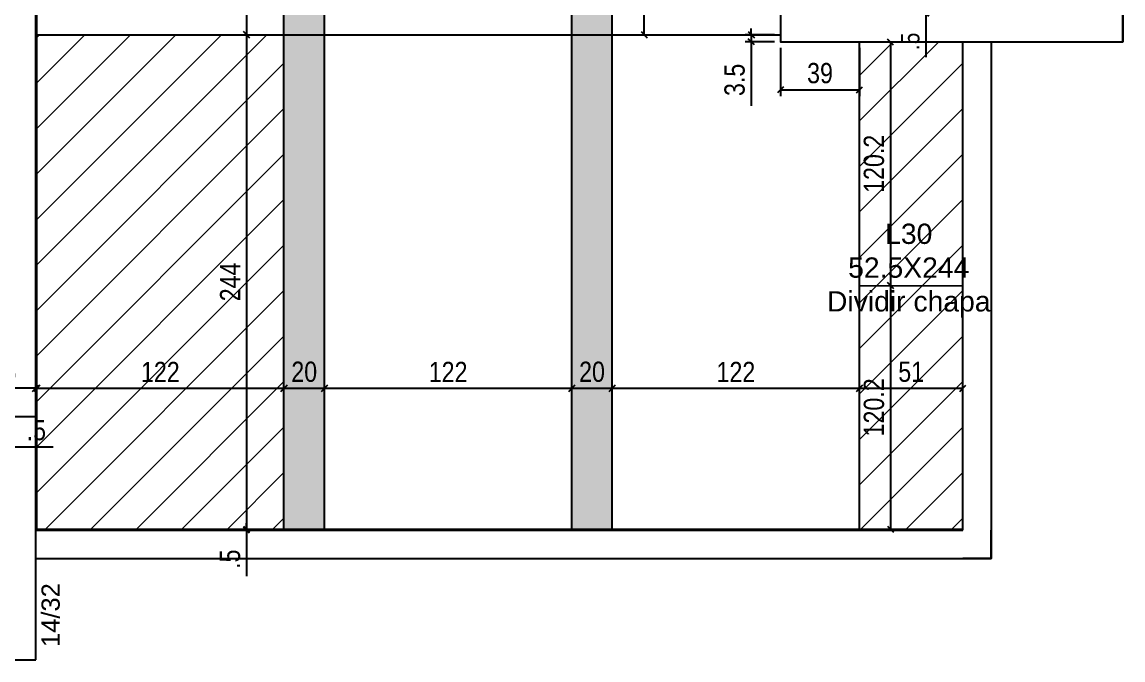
# Model space of a CAD drawing. Header units: millimetres. Extents: x 2431 to 6723, y 622 to 3369.
# Drawn here: x 4608 to 5151, y 1194 to 1508 of the extents above; entities that cross this region are included whole.
import ezdxf

# ---------------------------------------------------------------- set-up
doc = ezdxf.new("R2010")
doc.units = ezdxf.units.MM
for name, color, linetype in [('9', 8, 'Continuous'), ('AUX00', 7, 'Continuous'), ('COTA', 241, 'Continuous'), ('ES-VIGA', 3, 'Continuous'), ('Painéis', 200, 'Continuous'), ('VIG-D', 2, 'Continuous')]:
    doc.layers.add(name, color=color, linetype=linetype)
doc.layers.add('Hachura', color=251, linetype='Continuous', lineweight=9)
doc.layers.add('REAPROVEITAMENTO', color=251, linetype='Continuous', lineweight=9)
doc.styles.add('COTA TECNICA', font='techl___.ttf', dxfattribs={"height": 10})
doc.styles.add('COTA TECNICA-50', font='techl___.ttf', dxfattribs={"height": 9})
doc.styles.get("Standard").update_dxf_attribs({"font": 'arial.ttf'})
doc.styles.add('TQS_ARIAL', font='arial.ttf')
doc.dimstyles.new('COTA PAINEL-50', dxfattribs={"dimtxt": 9, "dimasz": 3, "dimexe": 3, "dimexo": 3, "dimgap": 3, "dimtad": 1, "dimdec": 1, "dimzin": 12, "dimdsep": 46, "dimtxsty": 'COTA TECNICA-50', "dimblk1": 'OBLIQUE', "dimblk2": 'OBLIQUE', "dimsah": 1, "dimcen": 0.9, "dimclrd": 4, "dimclre": 4, "dimclrt": 240, "dimadec": 1, "dimazin": 3, "dimtfac": 1, "dimtdec": 1, "dimtmove": 0, "dimatfit": 3, "dimfxl": 1, "dimtolj": 1, "dimtzin": 12, "dimarcsym": 0})
doc.dimstyles.new('PAINEL', dxfattribs={"dimtxt": 10, "dimasz": 3, "dimexe": 3, "dimexo": 3, "dimgap": 3, "dimtad": 1, "dimdec": 1, "dimzin": 12, "dimdsep": 46, "dimtxsty": 'COTA TECNICA', "dimblk1": 'OBLIQUE', "dimblk2": 'OBLIQUE', "dimsah": 1, "dimcen": 0.9, "dimclrd": 4, "dimclre": 4, "dimclrt": 240, "dimadec": 1, "dimazin": 3, "dimtfac": 1, "dimtdec": 1, "dimtmove": 0, "dimatfit": 3, "dimfxl": 1, "dimtolj": 1, "dimtzin": 12, "dimarcsym": 0})

# ---------------------------------------------------------------- blocks, each defined once
blk = doc.blocks.new('_Oblique')
at = {"color": 0, "linetype": 'ByBlock', "lineweight": -2}
blk.add_line((-0.5, -0.5), (0.5, 0.5), dxfattribs=at)
blk = doc.blocks.new('*D32')
at = {"layer": 'COTA', "color": 4, "lineweight": -2, "transparency": 16777216}
for p, q in [((4600.19, 1298.91), (4597.19, 1298.91)), ((4600.19, 1298.91), (4600.69, 1298.91)), ((4600.69, 1298.91), (4623.35, 1298.91))]:
    blk.add_line(p, q, dxfattribs=at)
at = {"layer": 'Defpoints', "color": 0, "transparency": 16777216}
for p in [(4600.19, 1298.91), (4600.69, 1298.91), (4600.69, 1298.91)]:
    blk.add_point(p, dxfattribs=at)
at = {"layer": 'COTA', "color": 4, "lineweight": -2, "transparency": 16777216, "xscale": 3, "yscale": 3, "zscale": 3}
blk.add_blockref('_Oblique', (4600.19, 1298.91), dxfattribs=at)
at = {"layer": 'COTA', "color": 4, "lineweight": -2, "transparency": 16777216, "xscale": 3, "yscale": 3, "zscale": 3, "rotation": 180}
blk.add_blockref('_Oblique', (4600.69, 1298.91), dxfattribs=at)
at = {"layer": 'COTA', "color": 240, "transparency": 16777216, "insert": (4615.02, 1307.02), "char_height": 10, "attachment_point": 5, "style": 'COTA TECNICA'}
blk.add_mtext('\\A1;.5', dxfattribs=at)
blk = doc.blocks.new('*D35')
at = {"layer": 'COTA', "color": 4, "lineweight": -2, "transparency": 16777216}
for p, q in [((5053.9, 1513.22), (5053.9, 1516.22)), ((5053.9, 1513.22), (5053.9, 1512.72)), ((5053.9, 1512.72), (5053.9, 1491.13))]:
    blk.add_line(p, q, dxfattribs=at)
at = {"layer": 'Defpoints', "color": 0, "transparency": 16777216}
for p in [(5053.9, 1513.22), (5053.9, 1512.72), (5053.9, 1512.72)]:
    blk.add_point(p, dxfattribs=at)
at = {"layer": 'COTA', "color": 4, "lineweight": -2, "transparency": 16777216, "xscale": 3, "yscale": 3, "zscale": 3}
for p, rotation in [((5053.9, 1513.22), 270), ((5053.9, 1512.72), 90)]:
    blk.add_blockref('_Oblique', p, dxfattribs=dict(at, rotation=rotation))
at = {"layer": 'COTA', "color": 240, "transparency": 16777216, "insert": (5046.3, 1498.92), "char_height": 9, "attachment_point": 5, "rotation": 90, "style": 'COTA TECNICA-50'}
blk.add_mtext('\\A1;.5', dxfattribs=at)
blk = doc.blocks.new('*D148')
at = {"layer": 'COTA', "color": 4, "lineweight": -2, "transparency": 16777216}
for p, q in [((4718.69, 1746.22), (4718.69, 1502.22)), ((4721.44, 1746.22), (4721.69, 1746.22))]:
    blk.add_line(p, q, dxfattribs=at)
at = {"layer": 'Defpoints', "color": 0, "transparency": 16777216}
for p in [(4718.44, 1746.22), (4718.69, 1502.22), (4718.69, 1502.22)]:
    blk.add_point(p, dxfattribs=at)
at = {"layer": 'COTA', "color": 4, "lineweight": -2, "transparency": 16777216, "xscale": 3, "yscale": 3, "zscale": 3}
for p, rotation in [((4718.69, 1746.22), 90), ((4718.69, 1502.22), 270)]:
    blk.add_blockref('_Oblique', p, dxfattribs=dict(at, rotation=rotation))
at = {"layer": 'COTA', "color": 240, "transparency": 16777216, "insert": (4710.62, 1624.22), "char_height": 10, "attachment_point": 5, "rotation": 90, "style": 'COTA TECNICA'}
blk.add_mtext('\\A1;244', dxfattribs=at)
blk = doc.blocks.new('*D149')
at = {"layer": 'COTA', "color": 4, "lineweight": -2, "transparency": 16777216}
blk.add_line((4718.69, 1502.22), (4718.69, 1258.22), dxfattribs=at)
at = {"layer": 'Defpoints', "color": 0, "transparency": 16777216}
for p in [(4718.69, 1502.22), (4718.69, 1258.22), (4718.69, 1258.22)]:
    blk.add_point(p, dxfattribs=at)
at = {"layer": 'COTA', "color": 4, "lineweight": -2, "transparency": 16777216, "xscale": 3, "yscale": 3, "zscale": 3}
for p, rotation in [((4718.69, 1502.22), 90), ((4718.69, 1258.22), 270)]:
    blk.add_blockref('_Oblique', p, dxfattribs=dict(at, rotation=rotation))
at = {"layer": 'COTA', "color": 240, "transparency": 16777216, "insert": (4710.62, 1380.22), "char_height": 10, "attachment_point": 5, "rotation": 90, "style": 'COTA TECNICA'}
blk.add_mtext('\\A1;244', dxfattribs=at)
blk = doc.blocks.new('*D88')
at = {"layer": 'COTA', "color": 4, "lineweight": -2, "transparency": 16777216}
for p, q in [((4718.69, 1258.22), (4718.69, 1261.22)), ((4718.69, 1258.22), (4718.69, 1257.72)), ((4718.69, 1257.72), (4718.69, 1235.06))]:
    blk.add_line(p, q, dxfattribs=at)
at = {"layer": 'Defpoints', "color": 0, "transparency": 16777216}
for p in [(4718.69, 1258.22), (4718.69, 1257.72), (4718.69, 1257.72)]:
    blk.add_point(p, dxfattribs=at)
at = {"layer": 'COTA', "color": 4, "lineweight": -2, "transparency": 16777216, "xscale": 3, "yscale": 3, "zscale": 3}
for p, rotation in [((4718.69, 1258.22), 270), ((4718.69, 1257.72), 90)]:
    blk.add_blockref('_Oblique', p, dxfattribs=dict(at, rotation=rotation))
at = {"layer": 'COTA', "color": 240, "transparency": 16777216, "insert": (4710.58, 1243.39), "char_height": 10, "attachment_point": 5, "rotation": 90, "style": 'COTA TECNICA'}
blk.add_mtext('\\A1;.5', dxfattribs=at)
blk = doc.blocks.new('*D150')
at = {"layer": 'COTA', "color": 4, "lineweight": -2, "transparency": 16777216}
for p, q in [((4967.8, 1502.22), (4967.8, 1505.22)), ((4979.19, 1502.22), (4964.8, 1502.22)), ((4967.8, 1502.22), (4967.8, 1498.72)), ((4979.19, 1498.72), (4964.8, 1498.72)), ((4967.8, 1498.72), (4967.8, 1467.11))]:
    blk.add_line(p, q, dxfattribs=at)
at = {"layer": 'Defpoints', "color": 0, "transparency": 16777216}
for p in [(4982.19, 1502.22), (4967.8, 1498.72), (4982.19, 1498.72)]:
    blk.add_point(p, dxfattribs=at)
at = {"layer": 'COTA', "color": 4, "lineweight": -2, "transparency": 16777216, "xscale": 3, "yscale": 3, "zscale": 3}
for p, rotation in [((4967.8, 1502.22), 270), ((4967.8, 1498.72), 90)]:
    blk.add_blockref('_Oblique', p, dxfattribs=dict(at, rotation=rotation))
at = {"layer": 'COTA', "color": 240, "transparency": 16777216, "insert": (4959.58, 1479.92), "char_height": 10, "attachment_point": 5, "rotation": 90, "style": 'COTA TECNICA'}
blk.add_mtext('\\A1;3.5', dxfattribs=at)
blk = doc.blocks.new('*D151')
at = {"layer": 'COTA', "color": 4, "lineweight": -2, "transparency": 16777216}
for p, q in [((4982.19, 1495.72), (4982.19, 1471.96)), ((5021.19, 1495.72), (5021.19, 1471.96)), ((4982.19, 1474.96), (5021.19, 1474.96))]:
    blk.add_line(p, q, dxfattribs=at)
at = {"layer": 'Defpoints', "color": 0, "transparency": 16777216}
for p in [(4982.19, 1498.72), (5021.19, 1498.72), (5021.19, 1474.96)]:
    blk.add_point(p, dxfattribs=at)
at = {"layer": 'COTA', "color": 4, "lineweight": -2, "transparency": 16777216, "xscale": 3, "yscale": 3, "zscale": 3, "rotation": 180}
blk.add_blockref('_Oblique', (4982.19, 1474.96), dxfattribs=at)
at = {"layer": 'COTA', "color": 4, "lineweight": -2, "transparency": 16777216, "xscale": 3, "yscale": 3, "zscale": 3}
blk.add_blockref('_Oblique', (5021.19, 1474.96), dxfattribs=at)
at = {"layer": 'COTA', "color": 240, "transparency": 16777216, "insert": (5001.69, 1483.2), "char_height": 10, "attachment_point": 5, "style": 'COTA TECNICA'}
blk.add_mtext('\\A1;39', dxfattribs=at)
blk = doc.blocks.new('*D154')
at = {"layer": 'COTA', "color": 4, "lineweight": -2, "transparency": 16777216}
for p, q in [((4614.69, 1327.72), (4592.03, 1327.72)), ((4615.19, 1327.72), (4614.69, 1327.72)), ((4615.19, 1327.72), (4618.19, 1327.72))]:
    blk.add_line(p, q, dxfattribs=at)
at = {"layer": 'Defpoints', "color": 0, "transparency": 16777216}
for p in [(4614.69, 1327.72), (4614.69, 1327.72), (4615.19, 1327.72)]:
    blk.add_point(p, dxfattribs=at)
at = {"layer": 'COTA', "color": 4, "lineweight": -2, "transparency": 16777216, "xscale": 3, "yscale": 3, "zscale": 3}
blk.add_blockref('_Oblique', (4614.69, 1327.72), dxfattribs=at)
at = {"layer": 'COTA', "color": 4, "lineweight": -2, "transparency": 16777216, "xscale": 3, "yscale": 3, "zscale": 3, "rotation": 180}
blk.add_blockref('_Oblique', (4615.19, 1327.72), dxfattribs=at)
at = {"layer": 'COTA', "color": 240, "transparency": 16777216, "insert": (4600.36, 1335.83), "char_height": 10, "attachment_point": 5, "style": 'COTA TECNICA'}
blk.add_mtext('\\A1;.5', dxfattribs=at)
blk = doc.blocks.new('*D155')
at = {"layer": 'COTA', "color": 4, "lineweight": -2, "transparency": 16777216}
blk.add_line((4615.19, 1327.72), (4737.19, 1327.72), dxfattribs=at)
at = {"layer": 'Defpoints', "color": 0, "transparency": 16777216}
for p in [(4615.19, 1327.72), (4737.19, 1327.72), (4737.19, 1327.72)]:
    blk.add_point(p, dxfattribs=at)
at = {"layer": 'COTA', "color": 4, "lineweight": -2, "transparency": 16777216, "xscale": 3, "yscale": 3, "zscale": 3, "rotation": 180}
blk.add_blockref('_Oblique', (4615.19, 1327.72), dxfattribs=at)
at = {"layer": 'COTA', "color": 4, "lineweight": -2, "transparency": 16777216, "xscale": 3, "yscale": 3, "zscale": 3}
blk.add_blockref('_Oblique', (4737.19, 1327.72), dxfattribs=at)
at = {"layer": 'COTA', "color": 240, "transparency": 16777216, "insert": (4676.19, 1335.78), "char_height": 10, "attachment_point": 5, "style": 'COTA TECNICA'}
blk.add_mtext('\\A1;122', dxfattribs=at)
blk = doc.blocks.new('*D156')
at = {"layer": 'COTA', "color": 4, "lineweight": -2, "transparency": 16777216}
blk.add_line((4737.19, 1327.72), (4757.19, 1327.72), dxfattribs=at)
at = {"layer": 'Defpoints', "color": 0, "transparency": 16777216}
for p in [(4737.19, 1327.72), (4757.19, 1327.72), (4757.19, 1327.72)]:
    blk.add_point(p, dxfattribs=at)
at = {"layer": 'COTA', "color": 4, "lineweight": -2, "transparency": 16777216, "xscale": 3, "yscale": 3, "zscale": 3, "rotation": 180}
blk.add_blockref('_Oblique', (4737.19, 1327.72), dxfattribs=at)
at = {"layer": 'COTA', "color": 4, "lineweight": -2, "transparency": 16777216, "xscale": 3, "yscale": 3, "zscale": 3}
blk.add_blockref('_Oblique', (4757.19, 1327.72), dxfattribs=at)
at = {"layer": 'COTA', "color": 240, "transparency": 16777216, "insert": (4747.19, 1335.82), "char_height": 10, "attachment_point": 5, "style": 'COTA TECNICA'}
blk.add_mtext('\\A1;20', dxfattribs=at)
blk = doc.blocks.new('*D157')
at = {"layer": 'COTA', "color": 4, "lineweight": -2, "transparency": 16777216}
blk.add_line((4757.19, 1327.72), (4879.19, 1327.72), dxfattribs=at)
at = {"layer": 'Defpoints', "color": 0, "transparency": 16777216}
for p in [(4757.19, 1327.72), (4879.19, 1327.72), (4879.19, 1327.72)]:
    blk.add_point(p, dxfattribs=at)
at = {"layer": 'COTA', "color": 4, "lineweight": -2, "transparency": 16777216, "xscale": 3, "yscale": 3, "zscale": 3, "rotation": 180}
blk.add_blockref('_Oblique', (4757.19, 1327.72), dxfattribs=at)
at = {"layer": 'COTA', "color": 4, "lineweight": -2, "transparency": 16777216, "xscale": 3, "yscale": 3, "zscale": 3}
blk.add_blockref('_Oblique', (4879.19, 1327.72), dxfattribs=at)
at = {"layer": 'COTA', "color": 240, "transparency": 16777216, "insert": (4818.19, 1335.78), "char_height": 10, "attachment_point": 5, "style": 'COTA TECNICA'}
blk.add_mtext('\\A1;122', dxfattribs=at)
blk = doc.blocks.new('*D158')
at = {"layer": 'COTA', "color": 4, "lineweight": -2, "transparency": 16777216}
blk.add_line((4879.19, 1327.72), (4899.19, 1327.72), dxfattribs=at)
at = {"layer": 'Defpoints', "color": 0, "transparency": 16777216}
for p in [(4879.19, 1327.72), (4899.19, 1327.72), (4899.19, 1327.72)]:
    blk.add_point(p, dxfattribs=at)
at = {"layer": 'COTA', "color": 4, "lineweight": -2, "transparency": 16777216, "xscale": 3, "yscale": 3, "zscale": 3, "rotation": 180}
blk.add_blockref('_Oblique', (4879.19, 1327.72), dxfattribs=at)
at = {"layer": 'COTA', "color": 4, "lineweight": -2, "transparency": 16777216, "xscale": 3, "yscale": 3, "zscale": 3}
blk.add_blockref('_Oblique', (4899.19, 1327.72), dxfattribs=at)
at = {"layer": 'COTA', "color": 240, "transparency": 16777216, "insert": (4889.19, 1335.82), "char_height": 10, "attachment_point": 5, "style": 'COTA TECNICA'}
blk.add_mtext('\\A1;20', dxfattribs=at)
blk = doc.blocks.new('*D159')
at = {"layer": 'COTA', "color": 4, "lineweight": -2, "transparency": 16777216}
blk.add_line((4899.19, 1327.72), (5021.19, 1327.72), dxfattribs=at)
at = {"layer": 'Defpoints', "color": 0, "transparency": 16777216}
for p in [(4899.19, 1327.72), (5021.19, 1327.72), (5021.19, 1327.72)]:
    blk.add_point(p, dxfattribs=at)
at = {"layer": 'COTA', "color": 4, "lineweight": -2, "transparency": 16777216, "xscale": 3, "yscale": 3, "zscale": 3, "rotation": 180}
blk.add_blockref('_Oblique', (4899.19, 1327.72), dxfattribs=at)
at = {"layer": 'COTA', "color": 4, "lineweight": -2, "transparency": 16777216, "xscale": 3, "yscale": 3, "zscale": 3}
blk.add_blockref('_Oblique', (5021.19, 1327.72), dxfattribs=at)
at = {"layer": 'COTA', "color": 240, "transparency": 16777216, "insert": (4960.19, 1335.78), "char_height": 10, "attachment_point": 5, "style": 'COTA TECNICA'}
blk.add_mtext('\\A1;122', dxfattribs=at)
blk = doc.blocks.new('*D160')
at = {"layer": 'COTA', "color": 4, "lineweight": -2, "transparency": 16777216}
blk.add_line((5021.19, 1327.72), (5072.2, 1327.72), dxfattribs=at)
at = {"layer": 'Defpoints', "color": 0, "transparency": 16777216}
for p in [(5021.19, 1327.72), (5072.2, 1327.72), (5072.2, 1327.72)]:
    blk.add_point(p, dxfattribs=at)
at = {"layer": 'COTA', "color": 4, "lineweight": -2, "transparency": 16777216, "xscale": 3, "yscale": 3, "zscale": 3, "rotation": 180}
blk.add_blockref('_Oblique', (5021.19, 1327.72), dxfattribs=at)
at = {"layer": 'COTA', "color": 4, "lineweight": -2, "transparency": 16777216, "xscale": 3, "yscale": 3, "zscale": 3}
blk.add_blockref('_Oblique', (5072.2, 1327.72), dxfattribs=at)
at = {"layer": 'COTA', "color": 240, "transparency": 16777216, "insert": (5046.69, 1335.83), "char_height": 10, "attachment_point": 5, "style": 'COTA TECNICA'}
blk.add_mtext('\\A1;51', dxfattribs=at)
blk = doc.blocks.new('*D161')
at = {"layer": 'COTA', "color": 4, "lineweight": -2, "transparency": 16777216}
blk.add_line((4914.94, 1502.22), (4914.94, 1738.72), dxfattribs=at)
at = {"layer": 'Defpoints', "color": 0, "transparency": 16777216}
for p in [(4914.94, 1738.72), (4914.94, 1738.72), (4914.94, 1502.22)]:
    blk.add_point(p, dxfattribs=at)
at = {"layer": 'COTA', "color": 4, "lineweight": -2, "transparency": 16777216, "xscale": 3, "yscale": 3, "zscale": 3}
for p, rotation in [((4914.94, 1738.72), 90), ((4914.94, 1502.22), 270)]:
    blk.add_blockref('_Oblique', p, dxfattribs=dict(at, rotation=rotation))
at = {"layer": 'COTA', "color": 240, "transparency": 16777216, "insert": (4906.72, 1620.47), "char_height": 10, "attachment_point": 5, "rotation": 90, "style": 'COTA TECNICA'}
blk.add_mtext('\\A1;236.5', dxfattribs=at)
blk = doc.blocks.new('*D182')
at = {"layer": 'COTA', "color": 4, "lineweight": -2, "transparency": 16777216}
blk.add_line((5036.46, 1378.39), (5036.46, 1258.22), dxfattribs=at)
at = {"layer": 'Defpoints', "color": 0, "transparency": 16777216}
for p in [(5036.46, 1378.39), (5036.46, 1258.22), (5036.46, 1258.22)]:
    blk.add_point(p, dxfattribs=at)
at = {"layer": 'COTA', "color": 4, "lineweight": -2, "transparency": 16777216, "xscale": 3, "yscale": 3, "zscale": 3}
for p, rotation in [((5036.46, 1378.39), 90), ((5036.46, 1258.22), 270)]:
    blk.add_blockref('_Oblique', p, dxfattribs=dict(at, rotation=rotation))
at = {"layer": 'COTA', "color": 240, "transparency": 16777216, "insert": (5028.35, 1318.31), "char_height": 10, "attachment_point": 5, "rotation": 90, "style": 'COTA TECNICA'}
blk.add_mtext('\\A1;120.2', dxfattribs=at)
blk = doc.blocks.new('*D183')
at = {"layer": 'COTA', "color": 4, "lineweight": -2, "transparency": 16777216}
blk.add_line((5036.46, 1498.57), (5036.46, 1378.39), dxfattribs=at)
at = {"layer": 'Defpoints', "color": 0, "transparency": 16777216}
for p in [(5036.46, 1498.57), (5036.46, 1378.39), (5036.46, 1378.39)]:
    blk.add_point(p, dxfattribs=at)
at = {"layer": 'COTA', "color": 4, "lineweight": -2, "transparency": 16777216, "xscale": 3, "yscale": 3, "zscale": 3}
for p, rotation in [((5036.46, 1498.57), 90), ((5036.46, 1378.39), 270)]:
    blk.add_blockref('_Oblique', p, dxfattribs=dict(at, rotation=rotation))
at = {"layer": 'COTA', "color": 240, "transparency": 16777216, "insert": (5028.35, 1438.48), "char_height": 10, "attachment_point": 5, "rotation": 90, "style": 'COTA TECNICA'}
blk.add_mtext('\\A1;120.2', dxfattribs=at)

msp = doc.modelspace()

# ---------------------------------------------------------------- hatches: boundary and pattern name
at = {"layer": 'Hachura', "linetype": 'ByBlock'}
h = msp.add_hatch(color=256, dxfattribs=at)
h.dxf.hatch_style = 1
h.paths.add_polyline_path([(4757.19, 1746.22), (4737.19, 1746.22), (4737.19, 1258.22), (4757.19, 1258.22)])
h = msp.add_hatch(color=256, dxfattribs=at)
h.dxf.hatch_style = 1
h.paths.add_polyline_path([(4899.19, 1738.72), (4879.19, 1738.72), (4879.19, 1258.22), (4899.19, 1258.22)])
at = {"layer": 'REAPROVEITAMENTO', "linetype": 'ByBlock'}
h = msp.add_hatch(dxfattribs=at)
h.set_pattern_fill('ANSI31', color=256, scale=5, style=2)
h.set_pattern_definition([(45, (-1029.73, -1449.954), (-11.22532, 11.22532), [])])
h.paths.add_polyline_path([(4615.19, 1502.22), (4615.19, 1258.22), (4737.19, 1258.22), (4737.19, 1502.22)])
h = msp.add_hatch(dxfattribs=at)
h.set_pattern_fill('ANSI31', color=256, scale=5, style=2)
h.set_pattern_definition([(45, (-694.723, -1449.954), (-11.22532, 11.22532), [])])
h.paths.add_polyline_path([(5021.19, 1498.72), (5021.19, 1258.22), (5072.2, 1258.22), (5072.2, 1498.72)])

# ---------------------------------------------------------------- linework, layer by layer
at = {"layer": '9', "color": 8, "linetype": 'Continuous'}
for p, q in [((4614.69, 1257.72), (4614.69, 1798.72)), ((4982.19, 1738.72), (4982.19, 1498.72)), ((4982.19, 1498.72), (4996.19, 1498.72)), ((5072.2, 1257.72), (5072.2, 1498.72)), ((4614.69, 1327.72), (4614.69, 1313.72)), ((4614.69, 1257.72), (5072.2, 1257.72))]:
    msp.add_line(p, q, dxfattribs=at)
for points in [[(5086.2, 1498.72), (5086.2, 1243.72), (5072.2, 1243.72)], [(4614.69, 1243.72), (5086.2, 1243.72), (5086.2, 1257.72)]]:
    msp.add_lwpolyline(points, dxfattribs=at)
at = {"layer": 'ES-VIGA', "linetype": 'Continuous'}
for p, q in [((5151.19, 1752.72), (5151.19, 1498.72)), ((5151.19, 1752.72), (5151.19, 1498.72)), ((4614.69, 1313.72), (4600.69, 1313.72)), ((4614.69, 1193.71), (4614.69, 1313.72)), ((4275.69, 1193.66), (4614.69, 1193.66))]:
    msp.add_line(p, q, dxfattribs=at)
msp.add_lwpolyline([(5151.19, 1752.72), (5016.19, 1752.72), (5016.19, 1738.72), (5136.69, 1738.72), (5136.69, 1512.72), (4982.19, 1512.72), (4982.19, 1498.72), (5151.19, 1498.72), (5151.19, 1752.72)], dxfattribs=at)
at = {"layer": 'Painéis'}
for p, q in [((4615.19, 1258.22), (4615.19, 1798.72)), ((4737.19, 1258.22), (4737.19, 1798.72)), ((4757.19, 1258.22), (4757.19, 1746.22)), ((4879.19, 1258.22), (4879.19, 1738.72)), ((4899.19, 1258.22), (4899.19, 1738.72)), ((4615.19, 1502.22), (4982.19, 1502.22)), ((5021.19, 1258.22), (5021.19, 1498.72)), ((5021.19, 1378.47), (5072.2, 1378.22)), ((4615.19, 1258.22), (5072.2, 1258.22))]:
    msp.add_line(p, q, dxfattribs=at)

# ---------------------------------------------------------------- texts
at = {"layer": 'AUX00', "insert": (5003.19, 1408.97), "char_height": 10, "attachment_point": 1}
msp.add_mtext_dynamic_manual_height_columns('\\pxqc;L30^J52.5X244^JDividir chapa', width=84.5781, gutter_width=12.5, heights=[0], dxfattribs=at)
at = {"layer": 'VIG-D', "linetype": 'Continuous', "style": 'TQS_ARIAL'}
msp.add_text('14/32', height=9, rotation=90, dxfattribs=at).set_placement((4626.55, 1200.09))

# ---------------------------------------------------------------- dimensions: what is measured, and where the dimension line sits
at = {"layer": 'COTA'}
for base, p1, p2, picture, middle in [((4718.69, 1502.22), (4718.44, 1746.22), (4718.69, 1502.22), '*D148', (4710.62, 1624.22)), ((4718.69, 1258.22), (4718.69, 1502.22), (4718.69, 1258.22), '*D149', (4710.62, 1380.22)), ((5036.46, 1378.39), (5036.46, 1498.57), (5036.46, 1378.39), '*D183', (5028.35, 1438.48)), ((5036.46, 1258.22), (5036.46, 1378.39), (5036.46, 1258.22), '*D182', (5028.35, 1318.31))]:
    dim = msp.add_linear_dim(base=base, p1=p1, p2=p2, angle=90, dimstyle='PAINEL', override={"dimtmove": 1}, dxfattribs=at)
    dim.commit()
    dim.dimension.update_dxf_attribs({"geometry": picture, "text_midpoint": middle})
for base, p1, p2, dimstyle, picture, middle in [((4914.94, 1738.72), (4914.94, 1502.22), (4914.94, 1738.72), 'PAINEL', '*D161', (4906.72, 1620.47)), ((5053.9, 1512.72), (5053.9, 1513.22), (5053.9, 1512.72), 'COTA PAINEL-50', '*D35', (5046.3, 1498.92)), ((4967.8, 1498.72), (4982.19, 1502.22), (4982.19, 1498.72), 'PAINEL', '*D150', (4959.58, 1479.92)), ((4718.69, 1257.72), (4718.69, 1258.22), (4718.69, 1257.72), 'PAINEL', '*D88', (4710.58, 1243.39))]:
    dim = msp.add_linear_dim(base=base, p1=p1, p2=p2, angle=90, dimstyle=dimstyle, dxfattribs=at)
    dim.commit()
    dim.dimension.update_dxf_attribs({"geometry": picture, "text_midpoint": middle})
for base, p1, p2, picture, middle in [((5021.19, 1474.96), (4982.19, 1498.72), (5021.19, 1498.72), '*D151', (5001.69, 1483.2)), ((4614.69, 1327.72), (4615.19, 1327.72), (4614.69, 1327.72), '*D154', (4600.36, 1335.83)), ((4737.19, 1327.72), (4615.19, 1327.72), (4737.19, 1327.72), '*D155', (4676.19, 1335.78))]:
    dim = msp.add_linear_dim(base=base, p1=p1, p2=p2, dimstyle='PAINEL', dxfattribs=at)
    dim.commit()
    dim.dimension.update_dxf_attribs({"geometry": picture, "text_midpoint": middle})
for base, p1, p2, picture, middle in [((4757.19, 1327.72), (4737.19, 1327.72), (4757.19, 1327.72), '*D156', (4747.19, 1327.72)), ((4899.19, 1327.72), (4879.19, 1327.72), (4899.19, 1327.72), '*D158', (4889.19, 1327.72))]:
    dim = msp.add_linear_dim(base=base, p1=p1, p2=p2, dimstyle='PAINEL', override={"dimtmove": 1}, dxfattribs=at)
    dim.commit()
    dim.dimension.update_dxf_attribs({"geometry": picture, "text_midpoint": middle, "dimtype": 160})
for base, p1, p2, picture, middle in [((4879.19, 1327.72), (4757.19, 1327.72), (4879.19, 1327.72), '*D157', (4818.19, 1335.78)), ((5021.19, 1327.72), (4899.19, 1327.72), (5021.19, 1327.72), '*D159', (4960.19, 1335.78)), ((5072.2, 1327.72), (5021.19, 1327.72), (5072.2, 1327.72), '*D160', (5046.69, 1335.83))]:
    dim = msp.add_linear_dim(base=base, p1=p1, p2=p2, dimstyle='PAINEL', override={"dimtmove": 1}, dxfattribs=at)
    dim.commit()
    dim.dimension.update_dxf_attribs({"geometry": picture, "text_midpoint": middle})
dim = msp.add_aligned_dim(p1=(4600.19, 1298.91), p2=(4600.69, 1298.91), distance=0, dimstyle='PAINEL', dxfattribs=at)
dim.commit()
dim.dimension.update_dxf_attribs({"geometry": '*D32', "text_midpoint": (4615.02, 1307.02)})

doc.saveas('drawing.dxf')
